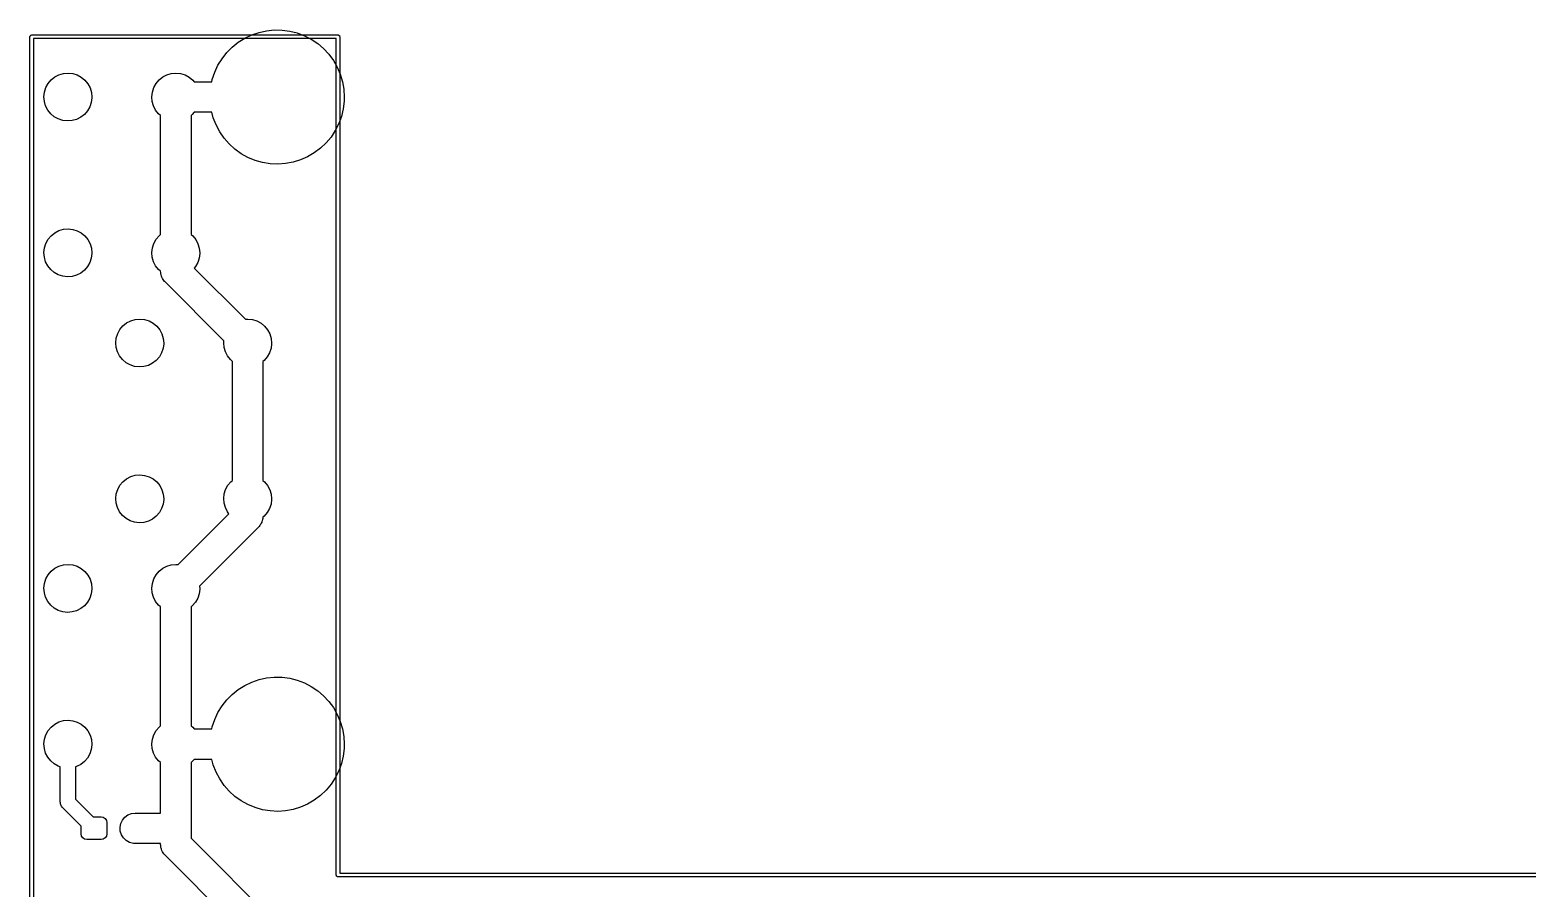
# Model space of a CAD drawing. Extents: x 1 to 4.69, y -4.28 to -0.99.
# Drawn here: x 0.997 to 3.456, y -2.398 to -0.989 of the extents above; entities that cross this region are included whole.
import ezdxf

# ---------------------------------------------------------------- set-up
doc = ezdxf.new("R2010")
doc.units = 0
doc.header["$MEASUREMENT"] = 0
doc.layers.add('BLACK', color=7, linetype='CONTINUOUS')

msp = doc.modelspace()

# ---------------------------------------------------------------- linework, layer by layer
at = {"layer": 'BLACK', "linetype": 'CONTINUOUS'}
for p, q in [((0.99705, -1), (0.99711, -0.99962)), ((0.99705, -4.273), (0.99705, -1)), ((0.99709, -0.99949), (0.99716, -0.99937)), ((0.99711, -0.99962), (0.99709, -0.99949)), ((0.99716, -0.99937), (0.99723, -0.99899)), ((0.99723, -0.99899), (0.99772, -0.9984)), ((0.99772, -0.9984), (0.9981, -0.99774)), ((0.9981, -0.99774), (0.99835, -0.99765)), ((0.99835, -0.99765), (0.99852, -0.99744)), ((0.99852, -0.99744), (0.99928, -0.99731)), ((0.99928, -0.99731), (1, -0.99705)), ((1, -0.99705), (1.503, -0.99705)), ((1.00295, -1.00295), (1.00295, -4.27005)), ((1.50005, -1.00295), (1.00295, -1.00295)), ((1.33914, -1.00914), (1.34989, -1.0024)), ((1.34989, -1.0024), (1.36135, -0.99694)), ((1.36135, -0.99694), (1.37336, -0.99282)), ((1.37336, -0.99282), (1.38576, -0.99012)), ((1.38576, -0.99012), (1.39838, -0.98886)), ((1.39838, -0.98886), (1.41107, -0.98906)), ((1.41107, -0.98906), (1.42366, -0.99072)), ((1.42366, -0.99072), (1.43597, -0.99381)), ((1.43597, -0.99381), (1.44784, -0.99829)), ((1.44784, -0.99829), (1.45911, -1.00412)), ((1.45911, -1.00412), (1.46965, -1.01119)), ((1.50005, -2.377), (1.50005, -1.00295)), ((1.503, -0.99705), (1.50338, -0.99711)), ((1.50338, -0.99711), (1.50351, -0.99709)), ((1.50351, -0.99709), (1.50363, -0.99716)), ((1.50363, -0.99716), (1.50401, -0.99723)), ((1.50401, -0.99723), (1.5046, -0.99772)), ((1.5046, -0.99772), (1.50526, -0.9981)), ((1.50526, -0.9981), (1.50535, -0.99835)), ((1.50535, -0.99835), (1.50556, -0.99852)), ((1.50556, -0.99852), (1.50569, -0.99928)), ((1.50569, -0.99928), (1.50595, -1)), ((1.50595, -1), (1.50595, -2.37405)), ((1.31248, -1.03609), (1.32031, -1.0261)), ((1.32031, -1.0261), (1.32924, -1.01708)), ((1.32924, -1.01708), (1.33914, -1.00914)), ((1.46965, -1.01119), (1.4793, -1.01944)), ((1.4793, -1.01944), (1.48794, -1.02873)), ((1.48794, -1.02873), (1.49545, -1.03896)), ((1.3005, -1.05842), (1.30585, -1.04691)), ((1.30585, -1.04691), (1.31248, -1.03609)), ((1.49545, -1.03896), (1.50174, -1.04999)), ((1.50174, -1.04999), (1.50672, -1.06166)), ((1.02323, -1.08354), (1.02693, -1.0768)), ((1.02693, -1.0768), (1.03187, -1.07092)), ((1.03187, -1.07092), (1.03786, -1.0661)), ((1.03786, -1.0661), (1.04467, -1.06254)), ((1.04467, -1.06254), (1.05204, -1.06037)), ((1.05204, -1.06037), (1.05969, -1.05968)), ((1.05969, -1.05968), (1.06733, -1.06048)), ((1.06733, -1.06048), (1.07467, -1.06275)), ((1.07467, -1.06275), (1.08143, -1.06641)), ((1.08143, -1.06641), (1.08735, -1.07131)), ((1.08735, -1.07131), (1.09221, -1.07726)), ((1.09221, -1.07726), (1.09582, -1.08404)), ((1.2004, -1.08354), (1.2041, -1.0768)), ((1.2041, -1.0768), (1.20904, -1.07092)), ((1.20904, -1.07092), (1.21503, -1.0661)), ((1.21503, -1.0661), (1.22183, -1.06254)), ((1.22183, -1.06254), (1.22921, -1.06037)), ((1.22921, -1.06037), (1.23686, -1.05968)), ((1.23686, -1.05968), (1.2445, -1.06048)), ((1.2445, -1.06048), (1.25184, -1.06275)), ((1.25184, -1.06275), (1.2586, -1.06641)), ((1.2586, -1.06641), (1.26452, -1.07131)), ((1.26452, -1.07131), (1.26675, -1.07405)), ((1.26675, -1.07405), (1.29578, -1.07405)), ((1.29578, -1.07405), (1.29652, -1.07047)), ((1.29652, -1.07047), (1.3005, -1.05842)), ((1.50672, -1.06166), (1.51032, -1.07383)), ((1.51032, -1.07383), (1.51251, -1.08633)), ((1.02005, -1.0985), (1.02091, -1.09086)), ((1.02069, -1.10615), (1.02005, -1.0985)), ((1.02281, -1.11354), (1.02069, -1.10615)), ((1.02091, -1.09086), (1.02323, -1.08354)), ((1.09582, -1.08404), (1.09804, -1.0914)), ((1.09877, -1.10015), (1.09781, -1.10777)), ((1.09804, -1.0914), (1.09879, -1.09905)), ((1.09879, -1.09905), (1.09877, -1.10015)), ((1.19722, -1.0985), (1.19807, -1.09086)), ((1.19786, -1.10615), (1.19722, -1.0985)), ((1.19998, -1.11354), (1.19786, -1.10615)), ((1.19807, -1.09086), (1.2004, -1.08354)), ((1.51302, -1.10592), (1.51149, -1.11852)), ((1.51251, -1.08633), (1.51324, -1.099)), ((1.51324, -1.099), (1.51302, -1.10592)), ((1.02632, -1.12037), (1.02281, -1.11354)), ((1.0311, -1.1264), (1.02632, -1.12037)), ((1.03695, -1.13138), (1.0311, -1.1264)), ((1.08657, -1.12756), (1.08051, -1.13229)), ((1.09159, -1.12174), (1.08657, -1.12756)), ((1.09538, -1.11506), (1.09159, -1.12174)), ((1.09781, -1.10777), (1.09538, -1.11506)), ((1.20349, -1.12037), (1.19998, -1.11354)), ((1.20826, -1.1264), (1.20349, -1.12037)), ((1.21158, -1.12922), (1.20826, -1.1264)), ((1.21158, -1.32478), (1.21158, -1.12922)), ((1.26373, -1.12756), (1.26158, -1.12924)), ((1.26158, -1.12924), (1.26158, -1.32478)), ((1.26676, -1.12405), (1.26373, -1.12756)), ((1.29579, -1.12405), (1.26676, -1.12405)), ((1.29816, -1.13306), (1.29579, -1.12405)), ((1.50853, -1.13086), (1.50417, -1.14278)), ((1.51149, -1.11852), (1.50853, -1.13086)), ((1.04366, -1.13512), (1.03695, -1.13138)), ((1.05096, -1.1375), (1.04366, -1.13512)), ((1.05859, -1.13841), (1.05096, -1.1375)), ((1.06625, -1.13782), (1.05859, -1.13841)), ((1.07365, -1.13575), (1.06625, -1.13782)), ((1.08051, -1.13229), (1.07365, -1.13575)), ((1.30277, -1.14489), (1.29816, -1.13306)), ((1.30871, -1.15611), (1.30277, -1.14489)), ((1.49847, -1.15412), (1.4915, -1.16473)), ((1.50417, -1.14278), (1.49847, -1.15412)), ((1.3159, -1.16656), (1.30871, -1.15611)), ((1.32424, -1.17613), (1.3159, -1.16656)), ((1.33363, -1.18467), (1.32424, -1.17613)), ((1.48336, -1.17446), (1.47415, -1.1832)), ((1.4915, -1.16473), (1.48336, -1.17446)), ((1.34393, -1.19208), (1.33363, -1.18467)), ((1.35502, -1.19825), (1.34393, -1.19208)), ((1.36675, -1.2031), (1.35502, -1.19825)), ((1.37895, -1.20658), (1.36675, -1.2031)), ((1.44143, -1.20232), (1.4293, -1.20605)), ((1.45305, -1.19722), (1.44143, -1.20232)), ((1.464, -1.19082), (1.45305, -1.19722)), ((1.47415, -1.1832), (1.464, -1.19082)), ((1.39148, -1.20863), (1.37895, -1.20658)), ((1.40415, -1.20923), (1.39148, -1.20863)), ((1.41682, -1.20837), (1.40415, -1.20923)), ((1.4293, -1.20605), (1.41682, -1.20837)), ((1.02693, -1.33271), (1.03187, -1.32682)), ((1.03187, -1.32682), (1.03786, -1.32201)), ((1.03786, -1.32201), (1.04467, -1.31845)), ((1.04467, -1.31845), (1.05204, -1.31628)), ((1.05204, -1.31628), (1.05969, -1.31558)), ((1.05969, -1.31558), (1.06733, -1.31639)), ((1.06733, -1.31639), (1.07467, -1.31866)), ((1.07467, -1.31866), (1.08143, -1.32231)), ((1.08143, -1.32231), (1.08735, -1.32721)), ((1.08735, -1.32721), (1.09221, -1.33317)), ((1.2041, -1.33271), (1.20904, -1.32682)), ((1.20904, -1.32682), (1.21158, -1.32478)), ((1.26158, -1.32478), (1.26452, -1.32721)), ((1.26452, -1.32721), (1.26937, -1.33317)), ((1.02005, -1.3544), (1.02091, -1.34677)), ((1.02091, -1.34677), (1.02323, -1.33944)), ((1.02323, -1.33944), (1.02693, -1.33271)), ((1.09221, -1.33317), (1.09582, -1.33995)), ((1.09582, -1.33995), (1.09804, -1.34731)), ((1.09804, -1.34731), (1.09879, -1.35495)), ((1.19722, -1.3544), (1.19807, -1.34677)), ((1.19807, -1.34677), (1.2004, -1.33944)), ((1.2004, -1.33944), (1.2041, -1.33271)), ((1.26937, -1.33317), (1.27298, -1.33995)), ((1.27298, -1.33995), (1.2752, -1.34731)), ((1.2752, -1.34731), (1.27595, -1.35495)), ((1.02069, -1.36206), (1.02005, -1.3544)), ((1.02281, -1.36945), (1.02069, -1.36206)), ((1.02632, -1.37628), (1.02281, -1.36945)), ((1.0311, -1.3823), (1.02632, -1.37628)), ((1.09538, -1.37097), (1.09159, -1.37765)), ((1.09781, -1.36368), (1.09538, -1.37097)), ((1.09877, -1.35605), (1.09781, -1.36368)), ((1.09879, -1.35495), (1.09877, -1.35605)), ((1.19786, -1.36206), (1.19722, -1.3544)), ((1.19998, -1.36945), (1.19786, -1.36206)), ((1.20349, -1.37628), (1.19998, -1.36945)), ((1.20826, -1.3823), (1.20349, -1.37628)), ((1.27255, -1.37097), (1.26875, -1.37765)), ((1.27497, -1.36368), (1.27255, -1.37097)), ((1.27594, -1.35605), (1.27497, -1.36368)), ((1.27595, -1.35495), (1.27594, -1.35605)), ((1.03695, -1.38728), (1.0311, -1.3823)), ((1.04366, -1.39103), (1.03695, -1.38728)), ((1.05096, -1.3934), (1.04366, -1.39103)), ((1.05859, -1.39431), (1.05096, -1.3934)), ((1.06625, -1.39372), (1.05859, -1.39431)), ((1.07365, -1.39166), (1.06625, -1.39372)), ((1.08051, -1.38819), (1.07365, -1.39166)), ((1.08657, -1.38346), (1.08051, -1.38819)), ((1.09159, -1.37765), (1.08657, -1.38346)), ((1.21159, -1.38514), (1.20826, -1.3823)), ((1.21183, -1.387), (1.21159, -1.38514)), ((1.21189, -1.38896), (1.21183, -1.387)), ((1.21222, -1.39009), (1.21189, -1.38896)), ((1.21237, -1.39126), (1.21222, -1.39009)), ((1.21309, -1.39309), (1.21237, -1.39126)), ((1.21364, -1.39498), (1.21309, -1.39309)), ((1.21424, -1.39599), (1.21364, -1.39498)), ((1.21467, -1.39709), (1.21424, -1.39599)), ((1.21583, -1.39868), (1.21467, -1.39709)), ((1.21683, -1.40037), (1.21583, -1.39868)), ((1.21813, -1.40184), (1.21683, -1.40037)), ((1.26875, -1.37765), (1.2668, -1.37991)), ((1.2668, -1.37991), (1.35093, -1.46404)), ((1.21836, -1.40216), (1.21813, -1.40184)), ((1.21854, -1.40231), (1.21836, -1.40216)), ((1.2189, -1.40272), (1.21854, -1.40231)), ((1.31557, -1.49939), (1.2189, -1.40272)), ((1.14493, -1.4808), (1.14987, -1.47492)), ((1.14987, -1.47492), (1.15586, -1.4701)), ((1.15586, -1.4701), (1.16267, -1.46654)), ((1.16267, -1.46654), (1.17004, -1.46437)), ((1.17004, -1.46437), (1.17769, -1.46368)), ((1.17769, -1.46368), (1.18533, -1.46448)), ((1.18533, -1.46448), (1.19267, -1.46675)), ((1.19267, -1.46675), (1.19943, -1.47041)), ((1.19943, -1.47041), (1.20535, -1.47531)), ((1.35093, -1.46404), (1.35486, -1.46368)), ((1.35486, -1.46368), (1.3625, -1.46448)), ((1.3625, -1.46448), (1.36984, -1.46675)), ((1.36984, -1.46675), (1.3766, -1.47041)), ((1.3766, -1.47041), (1.38252, -1.47531)), ((1.13805, -1.5025), (1.13891, -1.49486)), ((1.13891, -1.49486), (1.14123, -1.48754)), ((1.14123, -1.48754), (1.14493, -1.4808)), ((1.20535, -1.47531), (1.21021, -1.48126)), ((1.21021, -1.48126), (1.21382, -1.48804)), ((1.21382, -1.48804), (1.21604, -1.4954)), ((1.21604, -1.4954), (1.21679, -1.50305)), ((1.31522, -1.5025), (1.31557, -1.49939)), ((1.38252, -1.47531), (1.38737, -1.48126)), ((1.38737, -1.48126), (1.39098, -1.48804)), ((1.39098, -1.48804), (1.3932, -1.4954)), ((1.3932, -1.4954), (1.39395, -1.50305)), ((1.13869, -1.51015), (1.13805, -1.5025)), ((1.14081, -1.51754), (1.13869, -1.51015)), ((1.14432, -1.52437), (1.14081, -1.51754)), ((1.1491, -1.5304), (1.14432, -1.52437)), ((1.21338, -1.51906), (1.20959, -1.52574)), ((1.21581, -1.51177), (1.21338, -1.51906)), ((1.21677, -1.50415), (1.21581, -1.51177)), ((1.21679, -1.50305), (1.21677, -1.50415)), ((1.31586, -1.51015), (1.31522, -1.5025)), ((1.31798, -1.51754), (1.31586, -1.51015)), ((1.32149, -1.52437), (1.31798, -1.51754)), ((1.32626, -1.5304), (1.32149, -1.52437)), ((1.39055, -1.51906), (1.38675, -1.52574)), ((1.39297, -1.51177), (1.39055, -1.51906)), ((1.39394, -1.50415), (1.39297, -1.51177)), ((1.39395, -1.50305), (1.39394, -1.50415)), ((1.15495, -1.53538), (1.1491, -1.5304)), ((1.16166, -1.53912), (1.15495, -1.53538)), ((1.16896, -1.5415), (1.16166, -1.53912)), ((1.17659, -1.54241), (1.16896, -1.5415)), ((1.18425, -1.54182), (1.17659, -1.54241)), ((1.19165, -1.53975), (1.18425, -1.54182)), ((1.19851, -1.53629), (1.19165, -1.53975)), ((1.20457, -1.53156), (1.19851, -1.53629)), ((1.20959, -1.52574), (1.20457, -1.53156)), ((1.32958, -1.53322), (1.32626, -1.5304)), ((1.32958, -1.72878), (1.32958, -1.53322)), ((1.38173, -1.53156), (1.37958, -1.53324)), ((1.37958, -1.53324), (1.37958, -1.72878)), ((1.38675, -1.52574), (1.38173, -1.53156)), ((1.16267, -1.72245), (1.17004, -1.72028)), ((1.17004, -1.72028), (1.17769, -1.71958)), ((1.17769, -1.71958), (1.18533, -1.72039)), ((1.18533, -1.72039), (1.19267, -1.72266)), ((1.13891, -1.75077), (1.14123, -1.74344)), ((1.14123, -1.74344), (1.14493, -1.73671)), ((1.14493, -1.73671), (1.14987, -1.73082)), ((1.14987, -1.73082), (1.15586, -1.72601)), ((1.15586, -1.72601), (1.16267, -1.72245)), ((1.19267, -1.72266), (1.19943, -1.72631)), ((1.19943, -1.72631), (1.20535, -1.73121)), ((1.20535, -1.73121), (1.21021, -1.73717)), ((1.21021, -1.73717), (1.21382, -1.74395)), ((1.21382, -1.74395), (1.21604, -1.75131)), ((1.31607, -1.75077), (1.3184, -1.74344)), ((1.3184, -1.74344), (1.3221, -1.73671)), ((1.3221, -1.73671), (1.32704, -1.73082)), ((1.32704, -1.73082), (1.32958, -1.72878)), ((1.37958, -1.72878), (1.38252, -1.73121)), ((1.38252, -1.73121), (1.38737, -1.73717)), ((1.38737, -1.73717), (1.39098, -1.74395)), ((1.39098, -1.74395), (1.3932, -1.75131)), ((1.13805, -1.7584), (1.13891, -1.75077)), ((1.13869, -1.76606), (1.13805, -1.7584)), ((1.14081, -1.77345), (1.13869, -1.76606)), ((1.21581, -1.76768), (1.21338, -1.77497)), ((1.21677, -1.76005), (1.21581, -1.76768)), ((1.21604, -1.75131), (1.21679, -1.75895)), ((1.21679, -1.75895), (1.21677, -1.76005)), ((1.31522, -1.7584), (1.31607, -1.75077)), ((1.31586, -1.76606), (1.31522, -1.7584)), ((1.31798, -1.77345), (1.31586, -1.76606)), ((1.39297, -1.76768), (1.39055, -1.77497)), ((1.39394, -1.76005), (1.39297, -1.76768)), ((1.3932, -1.75131), (1.39395, -1.75895)), ((1.39395, -1.75895), (1.39394, -1.76005)), ((1.14432, -1.78028), (1.14081, -1.77345)), ((1.1491, -1.7863), (1.14432, -1.78028)), ((1.15495, -1.79128), (1.1491, -1.7863)), ((1.16166, -1.79503), (1.15495, -1.79128)), ((1.19851, -1.79219), (1.19165, -1.79566)), ((1.20457, -1.78746), (1.19851, -1.79219)), ((1.20959, -1.78165), (1.20457, -1.78746)), ((1.21338, -1.77497), (1.20959, -1.78165)), ((1.24024, -1.86703), (1.32392, -1.78335)), ((1.32149, -1.78028), (1.31798, -1.77345)), ((1.32392, -1.78335), (1.32149, -1.78028)), ((1.3789, -1.79308), (1.37859, -1.79502)), ((1.37939, -1.79118), (1.3789, -1.79308)), ((1.37951, -1.78922), (1.37939, -1.79118)), ((1.38173, -1.78746), (1.37951, -1.7892)), ((1.37951, -1.7892), (1.37951, -1.78922)), ((1.38675, -1.78165), (1.38173, -1.78746)), ((1.39055, -1.77497), (1.38675, -1.78165)), ((1.16896, -1.7974), (1.16166, -1.79503)), ((1.17659, -1.79831), (1.16896, -1.7974)), ((1.18425, -1.79772), (1.17659, -1.79831)), ((1.19165, -1.79566), (1.18425, -1.79772)), ((1.37226, -1.80572), (1.27559, -1.90239)), ((1.37346, -1.80417), (1.37226, -1.80572)), ((1.37481, -1.80274), (1.37346, -1.80417)), ((1.37538, -1.80171), (1.37481, -1.80274)), ((1.3761, -1.80077), (1.37538, -1.80171)), ((1.37688, -1.79897), (1.3761, -1.80077)), ((1.37783, -1.79725), (1.37688, -1.79897)), ((1.37812, -1.79611), (1.37783, -1.79725)), ((1.37859, -1.79502), (1.37812, -1.79611)), ((1.04467, -1.86954), (1.05204, -1.86737)), ((1.05204, -1.86737), (1.05969, -1.86668)), ((1.05969, -1.86668), (1.06733, -1.86748)), ((1.06733, -1.86748), (1.07467, -1.86975)), ((1.22183, -1.86954), (1.22921, -1.86737)), ((1.22921, -1.86737), (1.23686, -1.86668)), ((1.23686, -1.86668), (1.24024, -1.86703)), ((1.02091, -1.89786), (1.02323, -1.89054)), ((1.02323, -1.89054), (1.02693, -1.8838)), ((1.02693, -1.8838), (1.03187, -1.87792)), ((1.03187, -1.87792), (1.03786, -1.8731)), ((1.03786, -1.8731), (1.04467, -1.86954)), ((1.07467, -1.86975), (1.08143, -1.87341)), ((1.08143, -1.87341), (1.08735, -1.87831)), ((1.08735, -1.87831), (1.09221, -1.88426)), ((1.09221, -1.88426), (1.09582, -1.89104)), ((1.09582, -1.89104), (1.09804, -1.8984)), ((1.19807, -1.89786), (1.2004, -1.89054)), ((1.2004, -1.89054), (1.2041, -1.8838)), ((1.2041, -1.8838), (1.20904, -1.87792)), ((1.20904, -1.87792), (1.21503, -1.8731)), ((1.21503, -1.8731), (1.22183, -1.86954)), ((1.02005, -1.9055), (1.02091, -1.89786)), ((1.02069, -1.91315), (1.02005, -1.9055)), ((1.02281, -1.92054), (1.02069, -1.91315)), ((1.09781, -1.91477), (1.09538, -1.92206)), ((1.09877, -1.90715), (1.09781, -1.91477)), ((1.09804, -1.8984), (1.09879, -1.90605)), ((1.09879, -1.90605), (1.09877, -1.90715)), ((1.19722, -1.9055), (1.19807, -1.89786)), ((1.19786, -1.91315), (1.19722, -1.9055)), ((1.19998, -1.92054), (1.19786, -1.91315)), ((1.27497, -1.91477), (1.27255, -1.92206)), ((1.27594, -1.90715), (1.27497, -1.91477)), ((1.27559, -1.90239), (1.27595, -1.90605)), ((1.27595, -1.90605), (1.27594, -1.90715)), ((1.02632, -1.92737), (1.02281, -1.92054)), ((1.0311, -1.9334), (1.02632, -1.92737)), ((1.03695, -1.93838), (1.0311, -1.9334)), ((1.04366, -1.94212), (1.03695, -1.93838)), ((1.05096, -1.9445), (1.04366, -1.94212)), ((1.08051, -1.93929), (1.07365, -1.94275)), ((1.08657, -1.93456), (1.08051, -1.93929)), ((1.09159, -1.92874), (1.08657, -1.93456)), ((1.09538, -1.92206), (1.09159, -1.92874)), ((1.20349, -1.92737), (1.19998, -1.92054)), ((1.20826, -1.9334), (1.20349, -1.92737)), ((1.21158, -1.93622), (1.20826, -1.9334)), ((1.21158, -2.13178), (1.21158, -1.93622)), ((1.26373, -1.93456), (1.26158, -1.93624)), ((1.26158, -1.93624), (1.26158, -2.13178)), ((1.26875, -1.92874), (1.26373, -1.93456)), ((1.27255, -1.92206), (1.26875, -1.92874)), ((1.05859, -1.94541), (1.05096, -1.9445)), ((1.06625, -1.94482), (1.05859, -1.94541)), ((1.07365, -1.94275), (1.06625, -1.94482)), ((1.34989, -2.0654), (1.36135, -2.05994)), ((1.36135, -2.05994), (1.37336, -2.05582)), ((1.37336, -2.05582), (1.38576, -2.05312)), ((1.38576, -2.05312), (1.39838, -2.05186)), ((1.39838, -2.05186), (1.41107, -2.05206)), ((1.41107, -2.05206), (1.42366, -2.05372)), ((1.42366, -2.05372), (1.43597, -2.05681)), ((1.43597, -2.05681), (1.44784, -2.06129)), ((1.44784, -2.06129), (1.45911, -2.06712)), ((1.31248, -2.09909), (1.32031, -2.0891)), ((1.32031, -2.0891), (1.32924, -2.08008)), ((1.32924, -2.08008), (1.33914, -2.07214)), ((1.33914, -2.07214), (1.34989, -2.0654)), ((1.45911, -2.06712), (1.46965, -2.07419)), ((1.46965, -2.07419), (1.4793, -2.08244)), ((1.4793, -2.08244), (1.48794, -2.09173)), ((1.3005, -2.12142), (1.30585, -2.10991)), ((1.30585, -2.10991), (1.31248, -2.09909)), ((1.48794, -2.09173), (1.49545, -2.10196)), ((1.49545, -2.10196), (1.50174, -2.11299)), ((1.50174, -2.11299), (1.50672, -2.12466)), ((1.02693, -2.13971), (1.03187, -2.13382)), ((1.03187, -2.13382), (1.03786, -2.12901)), ((1.03786, -2.12901), (1.04467, -2.12545)), ((1.04467, -2.12545), (1.05204, -2.12328)), ((1.05204, -2.12328), (1.05969, -2.12258)), ((1.05969, -2.12258), (1.06733, -2.12339)), ((1.06733, -2.12339), (1.07467, -2.12566)), ((1.07467, -2.12566), (1.08143, -2.12931)), ((1.08143, -2.12931), (1.08735, -2.13421)), ((1.08735, -2.13421), (1.09221, -2.14017)), ((1.2041, -2.13971), (1.20904, -2.13382)), ((1.20904, -2.13382), (1.21158, -2.13178)), ((1.26158, -2.13178), (1.26452, -2.13421)), ((1.26452, -2.13421), (1.26675, -2.13695)), ((1.26675, -2.13695), (1.2958, -2.13695)), ((1.2958, -2.13695), (1.29652, -2.13347)), ((1.29652, -2.13347), (1.3005, -2.12142)), ((1.50672, -2.12466), (1.51032, -2.13683)), ((1.51032, -2.13683), (1.51251, -2.14933)), ((1.02005, -2.1614), (1.02091, -2.15377)), ((1.02069, -2.16906), (1.02005, -2.1614)), ((1.02091, -2.15377), (1.02323, -2.14644)), ((1.02323, -2.14644), (1.02693, -2.13971)), ((1.09221, -2.14017), (1.09582, -2.14695)), ((1.09582, -2.14695), (1.09804, -2.15431)), ((1.09877, -2.16305), (1.09781, -2.17068)), ((1.09804, -2.15431), (1.09879, -2.16195)), ((1.09879, -2.16195), (1.09877, -2.16305)), ((1.19722, -2.1614), (1.19807, -2.15377)), ((1.19786, -2.16906), (1.19722, -2.1614)), ((1.19807, -2.15377), (1.2004, -2.14644)), ((1.2004, -2.14644), (1.2041, -2.13971)), ((1.51251, -2.14933), (1.51324, -2.162)), ((1.51324, -2.162), (1.51302, -2.16892)), ((1.02281, -2.17645), (1.02069, -2.16906)), ((1.02632, -2.18328), (1.02281, -2.17645)), ((1.0311, -2.1893), (1.02632, -2.18328)), ((1.09159, -2.18465), (1.08657, -2.19046)), ((1.09538, -2.17797), (1.09159, -2.18465)), ((1.09781, -2.17068), (1.09538, -2.17797)), ((1.19998, -2.17645), (1.19786, -2.16906)), ((1.20349, -2.18328), (1.19998, -2.17645)), ((1.20826, -2.1893), (1.20349, -2.18328)), ((1.26676, -2.18695), (1.26373, -2.19046)), ((1.29577, -2.18695), (1.26676, -2.18695)), ((1.29816, -2.19606), (1.29577, -2.18695)), ((1.51149, -2.18152), (1.50853, -2.19386)), ((1.51302, -2.16892), (1.51149, -2.18152)), ((1.03695, -2.19428), (1.0311, -2.1893)), ((1.04366, -2.19803), (1.03695, -2.19428)), ((1.04692, -2.19909), (1.04366, -2.19803)), ((1.04692, -2.25733), (1.04692, -2.19909)), ((1.07365, -2.19866), (1.07192, -2.19914)), ((1.07192, -2.19914), (1.07192, -2.25215)), ((1.08051, -2.19519), (1.07365, -2.19866)), ((1.08657, -2.19046), (1.08051, -2.19519)), ((1.21158, -2.19213), (1.20826, -2.1893)), ((1.21158, -2.275), (1.21158, -2.19213)), ((1.26373, -2.19046), (1.26158, -2.19214)), ((1.26158, -2.19214), (1.26158, -2.31623)), ((1.30277, -2.20789), (1.29816, -2.19606)), ((1.30871, -2.21911), (1.30277, -2.20789)), ((1.50417, -2.20578), (1.49847, -2.21712)), ((1.50853, -2.19386), (1.50417, -2.20578)), ((1.3159, -2.22956), (1.30871, -2.21911)), ((1.32424, -2.23913), (1.3159, -2.22956)), ((1.48336, -2.23746), (1.47415, -2.2462)), ((1.4915, -2.22773), (1.48336, -2.23746)), ((1.49847, -2.21712), (1.4915, -2.22773)), ((1.04701, -2.25787), (1.04692, -2.25733)), ((1.04696, -2.25842), (1.04701, -2.25787)), ((1.04739, -2.26), (1.04696, -2.25842)), ((1.04767, -2.26161), (1.04739, -2.26)), ((1.04795, -2.26208), (1.04767, -2.26161)), ((1.07192, -2.25215), (1.10106, -2.2813)), ((1.33363, -2.24767), (1.32424, -2.23913)), ((1.34393, -2.25508), (1.33363, -2.24767)), ((1.35502, -2.26125), (1.34393, -2.25508)), ((1.36675, -2.2661), (1.35502, -2.26125)), ((1.45305, -2.26022), (1.44143, -2.26532)), ((1.464, -2.25382), (1.45305, -2.26022)), ((1.47415, -2.2462), (1.464, -2.25382)), ((1.04809, -2.26261), (1.04795, -2.26208)), ((1.04903, -2.26395), (1.04809, -2.26261)), ((1.04984, -2.26537), (1.04903, -2.26395)), ((1.05026, -2.26572), (1.04984, -2.26537)), ((1.05058, -2.26617), (1.05026, -2.26572)), ((1.08093, -2.29652), (1.05058, -2.26617)), ((1.10106, -2.2813), (1.1139, -2.2813)), ((1.1139, -2.2813), (1.11748, -2.28201)), ((1.11748, -2.28201), (1.12051, -2.28404)), ((1.12051, -2.28404), (1.12254, -2.28707)), ((1.14622, -2.29227), (1.14889, -2.2866)), ((1.14889, -2.2866), (1.15289, -2.28178)), ((1.15289, -2.28178), (1.15796, -2.27809)), ((1.15796, -2.27809), (1.16378, -2.27579)), ((1.16378, -2.27579), (1.17, -2.275)), ((1.17, -2.275), (1.21158, -2.275)), ((1.37895, -2.26958), (1.36675, -2.2661)), ((1.39148, -2.27163), (1.37895, -2.26958)), ((1.40415, -2.27223), (1.39148, -2.27163)), ((1.41682, -2.27137), (1.40415, -2.27223)), ((1.4293, -2.26905), (1.41682, -2.27137)), ((1.44143, -2.26532), (1.4293, -2.26905)), ((1.08093, -2.30935), (1.08093, -2.29652)), ((1.08164, -2.31293), (1.08093, -2.30935)), ((1.12254, -2.28707), (1.12325, -2.29065)), ((1.12325, -2.30935), (1.12254, -2.31293)), ((1.12325, -2.29065), (1.12325, -2.30935)), ((1.14505, -2.29843), (1.14622, -2.29227)), ((1.14544, -2.30468), (1.14505, -2.29843)), ((1.14738, -2.31064), (1.14544, -2.30468)), ((1.15074, -2.31594), (1.14738, -2.31064)), ((1.08366, -2.31596), (1.08164, -2.31293)), ((1.0867, -2.31799), (1.08366, -2.31596)), ((1.09028, -2.3187), (1.0867, -2.31799)), ((1.1139, -2.3187), (1.09028, -2.3187)), ((1.11748, -2.31799), (1.1139, -2.3187)), ((1.12051, -2.31596), (1.11748, -2.31799)), ((1.12254, -2.31293), (1.12051, -2.31596)), ((1.15531, -2.32023), (1.15074, -2.31594)), ((1.1608, -2.32324), (1.15531, -2.32023)), ((1.16687, -2.3248), (1.1608, -2.32324)), ((1.17, -2.325), (1.16687, -2.3248)), ((1.21158, -2.325), (1.17, -2.325)), ((1.21158, -2.32658), (1.21158, -2.325)), ((1.21183, -2.32853), (1.21158, -2.32658)), ((1.21189, -2.33049), (1.21183, -2.32853)), ((1.21222, -2.33163), (1.21189, -2.33049)), ((1.21237, -2.3328), (1.21222, -2.33163)), ((1.21309, -2.33463), (1.21237, -2.3328)), ((1.21364, -2.33651), (1.21309, -2.33463)), ((1.26158, -2.31623), (1.46036, -2.515)), ((1.21424, -2.33753), (1.21364, -2.33651)), ((1.21467, -2.33863), (1.21424, -2.33753)), ((1.21583, -2.34022), (1.21467, -2.33863)), ((1.21683, -2.34191), (1.21583, -2.34022)), ((1.21813, -2.34338), (1.21683, -2.34191)), ((1.21836, -2.3437), (1.21813, -2.34338)), ((1.21854, -2.34385), (1.21836, -2.3437)), ((1.2189, -2.34426), (1.21854, -2.34385)), ((1.43232, -2.55768), (1.2189, -2.34426)), ((1.50031, -2.37772), (1.50005, -2.377)), ((1.50044, -2.37848), (1.50031, -2.37772)), ((1.50065, -2.37865), (1.50044, -2.37848)), ((1.50074, -2.3789), (1.50065, -2.37865)), ((1.5014, -2.37928), (1.50074, -2.3789)), ((1.50199, -2.37977), (1.5014, -2.37928)), ((1.50237, -2.37984), (1.50199, -2.37977)), ((1.50249, -2.37991), (1.50237, -2.37984)), ((1.50262, -2.37989), (1.50249, -2.37991)), ((1.503, -2.37995), (1.50262, -2.37989)), ((4.68205, -2.37995), (1.503, -2.37995)), ((1.50595, -2.37405), (4.685, -2.37405))]:
    msp.add_line(p, q, dxfattribs=at)

doc.saveas('drawing.dxf')
